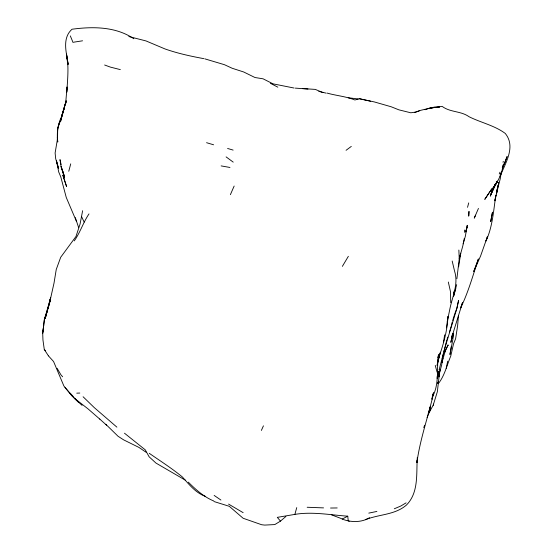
<?xml version="1.0" encoding="UTF-8"?>
<svg xmlns="http://www.w3.org/2000/svg" width="553" height="553" viewBox="0 0 553 553"><rect width="100%" height="100%" fill="white"/><g stroke="black" fill="none" stroke-linecap="round" stroke-linejoin="round"><path stroke-width="0.83" d="M417.315 457.372C416.209 473.541 418.946 492.564 406.372 505.124C394.738 515.092 378.985 514.179 365.519 519.682L365.284 519.772C357.383 522.82 347.16 521.673 340.448 518.23L331.489 514.836M66.761 92.462C67.48 81.028 68.752 69.602 67.203 58.148C65.268 48.305 63.567 36.671 72.021 29.233C92.773 26.447 115.784 26.475 133.833 38.758M66.802 91.68L67.051 86.925M450.736 302.678L450.501 291.735L448.317 282.03M417.08 460.324L416.914 462.612C419.997 439.78 427.683 418.061 433.006 395.789C439.545 382.704 436.289 368.409 438.591 354.611L437.741 357.874M456.889 278.726L459.239 258.728L458.852 250.053M498.633 182.849L498.391 185.926L494.866 200.787L495.896 195.029C493.463 210.527 492.716 226.571 485.963 241.046L487.421 236.636L480.605 255.949L473.776 271.461M498.661 182.545L498.391 185.926L500.306 178.584L501.101 173.124M67.017 87.644L65.62 103.736L66.118 101.227M446.513 327.888L447.93 316.461C447.342 331.807 442.794 346.461 437.63 360.777M48.401 355.828L44.275 349.434L42.961 340.04L42.712 333.542L44.344 319.682L50.648 297.97L49.694 302.443M42.92 332.049L44.344 319.682L46.673 312.735M42.712 333.542L43.694 325.42M452.389 334.24L451.435 340.385L452.769 333.383L450.833 342.39L452.506 334.904L462.515 302.629L460.642 307.903C468.35 292.205 472.898 275.477 478.4 258.935L473.762 271.281M438.785 376.904L439.607 371.464M458.624 266.816L460.718 253.226L459.239 258.728L462.799 245.981L464.292 238.391M443.437 342.604L444.667 334.869M452.658 337.897L453.398 333.252L452.872 339.3L449.948 354.514L451.303 346.434M432.474 395.893L431.934 399.218L433.649 392.692M458.444 315.355L457.697 325.116L455.624 338.726L453.522 343.869L450.723 356.173C446.755 365.505 444.736 375.598 438.266 383.727M49.694 302.38L54.028 283.032L56.24 269.505L60.699 257.276L75.975 236.484L80.074 224.041L82.625 210.714M438.819 376.842L440.174 369.3M495.405 184.073L490.428 195.216L497.292 181.177L492.785 188.649L497.631 181.218L491.382 190.474C497.306 183.015 501.951 174.347 503.168 164.78M49.742 302.104L50.641 297.528L45.298 318.231L47.178 311.118M502.29 169.259L503.97 163.875L502.269 167.587M45.754 316.302L49.535 303.182M503.057 162.347L503.258 161.372M447.287 321.576L449.99 308.332C452.548 296.076 458.658 283.938 454.573 271.164L452.181 261.009M454.027 291.956L453.709 293.512L454.435 290.353M446.195 368.333L447.681 361.233M439.822 353.989L437.057 365.747M437.223 377.139L438.522 371.319L437.236 377.049M451.559 324.991L452.209 322.102M439.11 369.909L443.499 353.035M66.021 101.22L60.726 119.897L62.116 115.252M440.326 352.22L437.16 364.468M424.379 426.626L424.69 425.292M62.351 114.478L64.487 107.268L57.692 128.69L57.263 140.262L55.113 152.987L55.694 158.718L58.535 168.382L56.378 160.377L58.708 171.969L60.782 176.891L66.263 197.462L76.383 221.241M500.88 173.186L500.133 176.393C505.297 163.017 516.163 146.877 505.269 133.439C494.43 125.407 480.944 122.669 469.062 116.731C460.946 110.849 450.128 112.487 442.13 106.363L428.934 108.347L425.05 109.715M442.234 358.662L446.776 340.123M66.028 101.517L62.067 114.699L60.477 121.874L66.194 100.722M451.359 325.8L449.389 332.464M496.4 192.34L497.638 187.439M465.909 231.306L466.981 227.235L465.833 232.018L467.264 225.306L465.356 236.255L463.151 243.838M68.766 171.278L70.729 163.861M455.817 288.493L453.571 296.104L454.697 291.915M59.683 121.383C57.208 127.999 56.904 135.084 57.768 142.024L57.353 136.937L57.526 139.01L57.692 128.69L60.471 118.854M467.527 207.32L468.73 202.903M453.571 296.104L456.688 284.615M429.418 409.967L430.303 406.718L428.25 413.727M285.901 516.467L280.468 521.113L277.309 517.366L294.873 514.387L296.74 507.606M443.803 351.528L456.591 309.41L458.568 300.431L457.006 307.973L454.372 314.899M437.195 378.245L438.577 373.441L437.119 378.231M429.84 410.637L428.319 413.789L433.144 405.384L437.347 391.718L439.517 372.722L438.799 375.667L441.591 365.229L442.801 358.309L441.902 362.657L445.559 349.966L444.349 352.759M452.686 320.498L454.131 315.701M47.786 309.03L49.445 303.632M447.031 339.362L447.806 337.088M423.778 427.649L424.573 425.292M44.344 319.682L46.735 312.763M437.817 383.257L438.377 381.701L437.762 383.222M427.11 417.619L428.146 414.785M492.294 190.965L490.311 196.142L495.433 184.294M499.255 174.022L499.967 172.183M433.144 405.384L433.649 404.119M475.532 215.2L474.267 218.145L478.442 208.426M230.38 194.67L234.154 186.043M261.375 430.428L263.435 425.845M88.992 213.9C83.213 222.451 80.24 232.46 74.247 240.901M428.409 414.073L430.718 409.054L428.478 413.395M492.315 190.93L495.73 183.555M447.633 345.95L448.054 345.044L444.819 351.625M444.508 352.586L448.054 345.044M342.362 266.366L348.362 256.316M346.067 150.298L351.3 146.414M280.468 521.113L274.82 524.569L264.707 525.087L261.68 524.742L243.133 518.265L229.301 506.313L214.08 501.564M406.096 502.864L400.676 506.092L394.296 508.774M342.321 519.011L347.754 516.184L348.238 520.802L349.24 521.306M365.443 519.716L369.591 517.732M414.847 112.529L419.278 110.849M435.508 107.538L439.614 107.026L434.693 107.026L421.068 110.234L415.241 112.114L410.824 112.798L398.886 109.84L391.22 106.784L374.422 101.952L359.457 98.738L354.895 99.989C345.964 96.374 336.321 95.717 327.086 93.077M368.775 513.115L376.89 511.442M73.77 42.173L82.563 40.804M294.873 514.387C312.404 511.442 330.196 514.967 347.754 516.184M428.934 108.347L433.04 107.842M76.77 393.162L79.798 393.045M330.542 508.034L337.199 507.951M323.553 507.889L307.171 507.26M302.857 88.584L315.334 89.406L322.952 92.634M295.343 88.121L307.973 89.047M348.217 97.757L358.199 98.952M203.787 58.646C190.716 56.226 177.596 53.378 165.05 48.961L145.971 40.922L128.828 36.539M221.131 165.9L229.965 167.462M294.134 88.045L272.982 83.835L263.09 78.816L254.974 77.517L243.7 71.987L232.232 68.282L224.428 64.694L204.79 58.839M359.457 98.738L370.482 101.22M318.811 91.369L326.083 93.139M120.34 69.623L110.386 67.107L104.628 65.005M227.587 148.467L233.124 150.098M206.559 142.695L213.617 144.796M205.668 496.442C195.61 492.979 189.14 484.456 182.366 476.963C171.852 468.329 160.384 461.043 149.241 453.294M213.769 500.983C203.857 496.926 195.79 489.633 188.317 482.14M270.389 83.289L277.841 87.174M243.154 512.672L228.569 504.094M185.359 480.177L155.953 463.061L149.11 456.785L145.301 449.879L124.48 433.199M146.075 452.236L138.872 447.391L123.651 439.87L118.031 436.248L105.823 424.303M214.135 495.412L220.91 500.043M226.101 156.886L233.214 162.126M75.249 398.941L87.927 408.785L99.83 419.146M116.883 427.137L94.259 407.602L83.088 396.75M99.699 419.022L106.57 425.174M82.093 405.377L75.243 399.135L64.971 387.494M70.155 393.183L72.996 396.238M75.263 398.685L78.671 402.356L71.876 395.886L63.865 385.953L53.579 361.531L48.498 355.938M44.275 349.434L45.464 350.754M62.627 376.793L60.975 374.893L57.118 368.312M81.519 216.43L84.132 222.085M70.321 35.89L73.079 42.546M78.533 227.269L75.298 217.571M62.482 170.393L64.597 177.333L61.107 166.612L59.994 159.617L61.113 164.594M435.239 365.388L437.112 372.204M67.756 64.646L66.533 54.118L68.123 64.342L67.203 58.148L67.729 63.823M464.43 230.027L464.52 232.329M468.992 211.502L468.737 215.995L468.992 211.502M498.101 185.234L496.566 193.322L498.101 185.234M492.46 212.262L490.691 221.622L492.46 212.262M433.379 393.128L432.778 395.499L433.421 393.155M507.046 156.665L503.99 164.808L507.046 156.665M487.808 194.767L484.774 199.37L491.949 188.711L487.808 194.767M64.542 177.181L61.107 166.612L64.542 177.181M66.533 186.389L62.883 175.253L66.533 186.389"/></g></svg>
